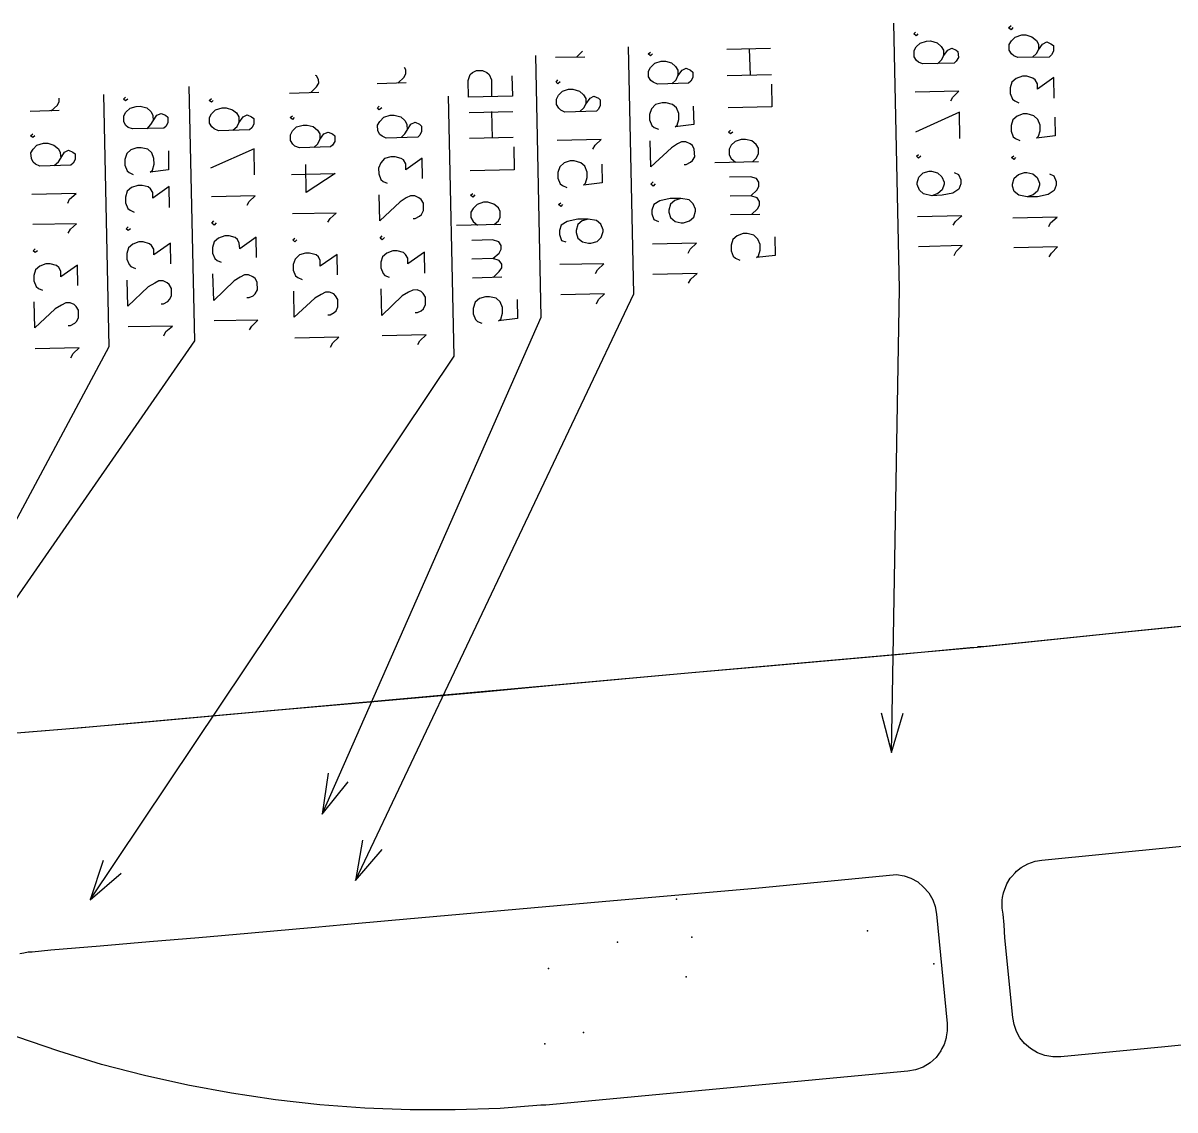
# Model space of a CAD drawing. Header units: metres. Extents: x 131 to 658, y 22 to 173.
# Drawn here: x 542.35 to 569.84, y 135.24 to 161.17 of the extents above; entities that cross this region are included whole.
import ezdxf

# ---------------------------------------------------------------- set-up
doc = ezdxf.new("R2010")
doc.units = ezdxf.units.M
for name, color, linetype in [('BOUNDARY', 7, 'Continuous'), ('ELECTR_CABLE', 7, 'Continuous'), ('GRASS', 7, 'Continuous'), ('SIDEWALK_PATH', 7, 'Continuous'), ('TREE', 7, 'Continuous')]:
    doc.layers.add(name, color=color, linetype=linetype)

msp = doc.modelspace()

# ---------------------------------------------------------------- linework, layer by layer
at = {"layer": 'BOUNDARY'}
msp.add_lwpolyline([(540.057, 144.066), (543.375, 144.332), (545.04, 144.476), (548.358, 144.776), (550.011, 144.92), (553.329, 145.22), (554.993, 145.375), (558.311, 145.675), (559.965, 145.819), (563.283, 146.118), (564.947, 146.274), (565.125, 146.285), (565.125, 146.285), (568.265, 146.607), (569.919, 146.773)], dxfattribs=at)
at = {"layer": 'ELECTR_CABLE'}
for points in [[(562.828, 144.72), (563.072, 143.766), (563.261, 154.829), (563.128, 161.169)], [(565.968, 161.066), (565.924, 161.01), (565.924, 161.01), (565.868, 161.055), (565.868, 161.055), (565.924, 161.11)], [(563.704, 160.91), (563.66, 160.866), (563.66, 160.866), (563.605, 160.91), (563.605, 160.91), (563.649, 160.955)], [(566.434, 160.356), (566.534, 160.444), (566.534, 160.444), (566.579, 160.533), (566.579, 160.533), (566.678, 160.666), (566.678, 160.666), (566.778, 160.722), (566.778, 160.722), (566.878, 160.677), (566.878, 160.677), (566.934, 160.633), (566.934, 160.633), (566.934, 160.5), (566.934, 160.5), (566.889, 160.411), (566.889, 160.411), (566.834, 160.356), (566.834, 160.356), (566.09, 160.345), (566.09, 160.345), (565.99, 160.389), (565.99, 160.389), (565.935, 160.433), (565.935, 160.433), (565.879, 160.522), (565.879, 160.522), (565.879, 160.655), (565.879, 160.655), (565.935, 160.744), (565.935, 160.744), (566.024, 160.833), (566.024, 160.833), (566.179, 160.888), (566.179, 160.888), (566.279, 160.888), (566.279, 160.888), (566.423, 160.844), (566.423, 160.844), (566.534, 160.755), (566.534, 160.755), (566.579, 160.666), (566.579, 160.666), (566.579, 160.533)], [(550.455, 141.68), (550.288, 140.714), (556.924, 154.707), (556.799, 160.599)], [(555.559, 160.356), (555.704, 160.5), (555.704, 160.5)], [(559.144, 160.544), (560.187, 160.566)], [(559.71, 159.923), (559.687, 160.555)], [(564.171, 160.2), (564.27, 160.3), (564.27, 160.3), (564.315, 160.389), (564.315, 160.389), (564.415, 160.522), (564.415, 160.522), (564.515, 160.566), (564.515, 160.566), (564.614, 160.522), (564.614, 160.522), (564.659, 160.489), (564.659, 160.489), (564.67, 160.345), (564.67, 160.345), (564.614, 160.256), (564.614, 160.256), (564.57, 160.211), (564.57, 160.211), (563.815, 160.2), (563.815, 160.2), (563.716, 160.234), (563.716, 160.234), (563.671, 160.278), (563.671, 160.278), (563.616, 160.367), (563.616, 160.367), (563.616, 160.511), (563.616, 160.511), (563.66, 160.6), (563.66, 160.6), (563.76, 160.689), (563.76, 160.689), (563.904, 160.733), (563.904, 160.733), (564.004, 160.744), (564.004, 160.744), (564.159, 160.7), (564.159, 160.7), (564.259, 160.611), (564.259, 160.611), (564.315, 160.522), (564.315, 160.522), (564.315, 160.389)], [(549.634, 143.278), (549.489, 142.301), (554.716, 154.153), (554.587, 160.399)], [(555.759, 160.356), (555.06, 160.345)], [(557.368, 160.433), (557.324, 160.389), (557.324, 160.389), (557.268, 160.433), (557.268, 160.433), (557.324, 160.478)], [(557.834, 159.723), (557.934, 159.812), (557.934, 159.812), (557.979, 159.912), (557.979, 159.912), (558.078, 160.045), (558.078, 160.045), (558.178, 160.089), (558.178, 160.089), (558.278, 160.045), (558.278, 160.045), (558.334, 160.001), (558.334, 160.001), (558.334, 159.867), (558.334, 159.867), (558.289, 159.779), (558.289, 159.779), (558.234, 159.734), (558.234, 159.734), (557.49, 159.712), (557.49, 159.712), (557.39, 159.756), (557.39, 159.756), (557.335, 159.801), (557.335, 159.801), (557.279, 159.89), (557.279, 159.89), (557.279, 160.023), (557.279, 160.023), (557.324, 160.112), (557.324, 160.112), (557.424, 160.211), (557.424, 160.211), (557.579, 160.256), (557.579, 160.256), (557.679, 160.256), (557.679, 160.256), (557.823, 160.222), (557.823, 160.222), (557.923, 160.134), (557.923, 160.134), (557.979, 160.045), (557.979, 160.045), (557.979, 159.912)], [(551.298, 159.734), (551.443, 159.878), (551.487, 159.967), (551.487, 160.056), (551.452, 160.111)], [(554.017, 159.912), (554.028, 159.423), (554.028, 159.423), (552.985, 159.401), (552.985, 159.401), (552.974, 159.801), (552.974, 159.801), (553.018, 159.945), (553.018, 159.945), (553.074, 159.989), (553.074, 159.989), (553.174, 160.034), (553.174, 160.034), (553.318, 160.034), (553.318, 160.034), (553.418, 159.989), (553.418, 159.989), (553.473, 159.945), (553.473, 159.945), (553.529, 159.812), (553.529, 159.812), (553.529, 159.412)], [(549.212, 159.501), (549.356, 159.645), (549.412, 159.734), (549.401, 159.823), (549.356, 159.912), (549.329, 159.919)], [(551.498, 159.745), (550.799, 159.723)], [(555.171, 159.768), (555.116, 159.723), (555.116, 159.723), (555.071, 159.756), (555.071, 159.756), (555.116, 159.812)], [(560.209, 159.934), (559.155, 159.912)], [(560.209, 159.712), (560.22, 159.168), (560.22, 159.168), (559.177, 159.146)], [(566.956, 159.379), (566.945, 159.867), (566.945, 159.867), (566.556, 159.59), (566.556, 159.59), (566.556, 159.723), (566.556, 159.723), (566.501, 159.812), (566.501, 159.812), (566.445, 159.856), (566.445, 159.856), (566.301, 159.901), (566.301, 159.901), (566.201, 159.901), (566.201, 159.901), (566.046, 159.845), (566.046, 159.845), (565.946, 159.756), (565.946, 159.756), (565.902, 159.623), (565.902, 159.623), (565.902, 159.49), (565.902, 159.49), (565.957, 159.357), (565.957, 159.357), (566.013, 159.313), (566.013, 159.313), (566.112, 159.268)], [(538.115, 142.024), (537.794, 141.103), (546.449, 153.587), (546.321, 159.653)], [(538.015, 142.057), (537.794, 141.103), (544.407, 153.453), (544.278, 159.468)], [(544.263, 141.192), (543.952, 140.259), (543.952, 140.259), (552.641, 153.22), (552.641, 153.22), (552.508, 159.423)], [(544.851, 159.357), (544.796, 159.313), (544.796, 159.313), (544.751, 159.357), (544.751, 159.357), (544.796, 159.401)], [(549.412, 159.512), (548.713, 159.49)], [(555.637, 159.057), (555.737, 159.146), (555.737, 159.146), (555.781, 159.235), (555.781, 159.235), (555.881, 159.379), (555.881, 159.379), (555.97, 159.423), (555.97, 159.423), (556.081, 159.379), (556.081, 159.379), (556.125, 159.335), (556.125, 159.335), (556.125, 159.202), (556.125, 159.202), (556.081, 159.113), (556.081, 159.113), (556.037, 159.068), (556.037, 159.068), (555.282, 159.046), (555.282, 159.046), (555.182, 159.091), (555.182, 159.091), (555.138, 159.135), (555.138, 159.135), (555.082, 159.224), (555.082, 159.224), (555.082, 159.357), (555.082, 159.357), (555.127, 159.446), (555.127, 159.446), (555.227, 159.546), (555.227, 159.546), (555.371, 159.59), (555.371, 159.59), (555.471, 159.59), (555.471, 159.59), (555.626, 159.546), (555.626, 159.546), (555.726, 159.457), (555.726, 159.457), (555.781, 159.368), (555.781, 159.368), (555.781, 159.235)], [(564.492, 159.313), (564.537, 159.401), (564.537, 159.401), (564.681, 159.546), (564.681, 159.546), (563.638, 159.523)], [(543.02, 159.068), (543.175, 159.213), (543.22, 159.301), (543.22, 159.375)], [(545.317, 158.647), (545.406, 158.747), (545.406, 158.747), (545.461, 158.835), (545.461, 158.835), (545.55, 158.969), (545.55, 158.969), (545.65, 159.013), (545.65, 159.013), (545.75, 158.969), (545.75, 158.969), (545.805, 158.924), (545.805, 158.924), (545.805, 158.791), (545.805, 158.791), (545.761, 158.702), (545.761, 158.702), (545.717, 158.658), (545.717, 158.658), (544.962, 158.647), (544.962, 158.647), (544.862, 158.68), (544.862, 158.68), (544.807, 158.724), (544.807, 158.724), (544.762, 158.813), (544.762, 158.813), (544.762, 158.957), (544.762, 158.957), (544.807, 159.046), (544.807, 159.046), (544.907, 159.135), (544.907, 159.135), (545.051, 159.179), (545.051, 159.179), (545.151, 159.19), (545.151, 159.19), (545.306, 159.146), (545.306, 159.146), (545.406, 159.057), (545.406, 159.057), (545.45, 158.969), (545.45, 158.969), (545.461, 158.835)], [(546.893, 159.324), (546.848, 159.279), (546.848, 159.279), (546.793, 159.324), (546.793, 159.324), (546.848, 159.368)], [(547.359, 158.613), (547.459, 158.702), (547.459, 158.702), (547.503, 158.791), (547.503, 158.791), (547.603, 158.935), (547.603, 158.935), (547.703, 158.98), (547.703, 158.98), (547.803, 158.935), (547.803, 158.935), (547.858, 158.891), (547.858, 158.891), (547.858, 158.758), (547.858, 158.758), (547.814, 158.669), (547.814, 158.669), (547.758, 158.625), (547.758, 158.625), (547.015, 158.602), (547.015, 158.602), (546.915, 158.647), (546.915, 158.647), (546.86, 158.691), (546.86, 158.691), (546.804, 158.78), (546.804, 158.78), (546.804, 158.913), (546.804, 158.913), (546.848, 159.002), (546.848, 159.002), (546.948, 159.102), (546.948, 159.102), (547.104, 159.146), (547.104, 159.146), (547.204, 159.146), (547.204, 159.146), (547.348, 159.102), (547.348, 159.102), (547.448, 159.024), (547.448, 159.024), (547.503, 158.935), (547.503, 158.935), (547.503, 158.791)], [(550.91, 159.146), (550.854, 159.102), (550.854, 159.102), (550.81, 159.146), (550.81, 159.146), (550.854, 159.19)], [(558.345, 159.19), (558.356, 158.747), (558.356, 158.747), (557.912, 158.691), (557.912, 158.691), (557.956, 158.736), (557.956, 158.736), (558.001, 158.869), (558.001, 158.869), (558.001, 159.013), (558.001, 159.013), (557.945, 159.146), (557.945, 159.146), (557.845, 159.224), (557.845, 159.224), (557.701, 159.268), (557.701, 159.268), (557.601, 159.268), (557.601, 159.268), (557.446, 159.224), (557.446, 159.224), (557.346, 159.124), (557.346, 159.124), (557.302, 158.991), (557.302, 158.991), (557.302, 158.858), (557.302, 158.858), (557.357, 158.724), (557.357, 158.724), (557.413, 158.68), (557.413, 158.68), (557.512, 158.636)], [(543.22, 159.08), (542.521, 159.057)], [(548.824, 158.913), (548.779, 158.869), (548.779, 158.869), (548.724, 158.913), (548.724, 158.913), (548.779, 158.957)], [(551.376, 158.436), (551.465, 158.525), (551.465, 158.525), (551.52, 158.613), (551.52, 158.613), (551.609, 158.758), (551.609, 158.758), (551.709, 158.802), (551.709, 158.802), (551.809, 158.758), (551.809, 158.758), (551.864, 158.713), (551.864, 158.713), (551.864, 158.58), (551.864, 158.58), (551.82, 158.491), (551.82, 158.491), (551.775, 158.447), (551.775, 158.447), (551.021, 158.425), (551.021, 158.425), (550.921, 158.469), (550.921, 158.469), (550.866, 158.514), (550.866, 158.514), (550.821, 158.602), (550.821, 158.602), (550.81, 158.736), (550.81, 158.736), (550.866, 158.824), (550.866, 158.824), (550.965, 158.924), (550.965, 158.924), (551.11, 158.969), (551.11, 158.969), (551.209, 158.969), (551.209, 158.969), (551.365, 158.935), (551.365, 158.935), (551.465, 158.846), (551.465, 158.846), (551.509, 158.758), (551.509, 158.758), (551.52, 158.613)], [(552.996, 159.035), (554.039, 159.057)], [(553.551, 158.425), (553.54, 159.057)], [(564.703, 158.414), (564.692, 159.046), (564.692, 159.046), (563.649, 158.569)], [(566.967, 158.924), (566.978, 158.48), (566.978, 158.48), (566.534, 158.425), (566.534, 158.425), (566.579, 158.469), (566.579, 158.469), (566.623, 158.602), (566.623, 158.602), (566.623, 158.736), (566.623, 158.736), (566.567, 158.869), (566.567, 158.869), (566.468, 158.957), (566.468, 158.957), (566.312, 159.002), (566.312, 159.002), (566.212, 159.002), (566.212, 159.002), (566.068, 158.946), (566.068, 158.946), (565.968, 158.858), (565.968, 158.858), (565.924, 158.724), (565.924, 158.724), (565.924, 158.591), (565.924, 158.591), (565.979, 158.458), (565.979, 158.458), (566.035, 158.414), (566.035, 158.414), (566.135, 158.369)], [(549.29, 158.203), (549.39, 158.292), (549.39, 158.292), (549.434, 158.392), (549.434, 158.392), (549.534, 158.525), (549.534, 158.525), (549.634, 158.569), (549.634, 158.569), (549.734, 158.525), (549.734, 158.525), (549.789, 158.48), (549.789, 158.48), (549.789, 158.347), (549.789, 158.347), (549.734, 158.258), (549.734, 158.258), (549.689, 158.214), (549.689, 158.214), (548.946, 158.192), (548.946, 158.192), (548.835, 158.236), (548.835, 158.236), (548.79, 158.281), (548.79, 158.281), (548.735, 158.369), (548.735, 158.369), (548.735, 158.502), (548.735, 158.502), (548.779, 158.602), (548.779, 158.602), (548.879, 158.691), (548.879, 158.691), (549.035, 158.736), (549.035, 158.736), (549.134, 158.736), (549.134, 158.736), (549.279, 158.702), (549.279, 158.702), (549.379, 158.613), (549.379, 158.613), (549.434, 158.525), (549.434, 158.525), (549.434, 158.392)], [(559.288, 158.569), (559.232, 158.525), (559.232, 158.525), (559.188, 158.569), (559.188, 158.569), (559.232, 158.613)], [(542.632, 158.48), (542.587, 158.436), (542.587, 158.436), (542.532, 158.48), (542.532, 158.48), (542.587, 158.525)], [(543.098, 157.77), (543.198, 157.859), (543.198, 157.859), (543.253, 157.948), (543.253, 157.948), (543.342, 158.092), (543.342, 158.092), (543.442, 158.136), (543.442, 158.136), (543.542, 158.092), (543.542, 158.092), (543.597, 158.047), (543.597, 158.047), (543.597, 157.914), (543.597, 157.914), (543.553, 157.826), (543.553, 157.826), (543.497, 157.781), (543.497, 157.781), (542.754, 157.759), (542.754, 157.759), (542.654, 157.803), (542.654, 157.803), (542.598, 157.848), (542.598, 157.848), (542.554, 157.937), (542.554, 157.937), (542.543, 158.07), (542.543, 158.07), (542.598, 158.158), (542.598, 158.158), (542.687, 158.258), (542.687, 158.258), (542.843, 158.303), (542.843, 158.303), (542.942, 158.303), (542.942, 158.303), (543.087, 158.258), (543.087, 158.258), (543.198, 158.17), (543.198, 158.17), (543.242, 158.081), (543.242, 158.081), (543.253, 157.948)], [(554.05, 158.436), (553.007, 158.414)], [(555.948, 158.158), (556.003, 158.258), (556.003, 158.258), (556.148, 158.392), (556.148, 158.392), (555.093, 158.369)], [(558.123, 157.792), (558.178, 157.792), (558.178, 157.792), (558.278, 157.848), (558.278, 157.848), (558.323, 157.892), (558.323, 157.892), (558.378, 157.981), (558.378, 157.981), (558.367, 158.158), (558.367, 158.158), (558.323, 158.247), (558.323, 158.247), (558.267, 158.292), (558.267, 158.292), (558.167, 158.336), (558.167, 158.336), (558.067, 158.336), (558.067, 158.336), (557.967, 158.292), (557.967, 158.292), (557.823, 158.192), (557.823, 158.192), (557.335, 157.737), (557.335, 157.737), (557.313, 158.358)], [(559.754, 157.859), (559.843, 157.948), (559.843, 157.948), (559.898, 158.047), (559.898, 158.047), (559.898, 158.181), (559.898, 158.181), (559.843, 158.269), (559.843, 158.269), (559.743, 158.358), (559.743, 158.358), (559.588, 158.392), (559.588, 158.392), (559.488, 158.392), (559.488, 158.392), (559.343, 158.347), (559.343, 158.347), (559.244, 158.258), (559.244, 158.258), (559.199, 158.158), (559.199, 158.158), (559.199, 158.025), (559.199, 158.025), (559.244, 157.937), (559.244, 157.937), (559.355, 157.848)], [(545.828, 158.125), (545.828, 157.67), (545.828, 157.67), (545.384, 157.615), (545.384, 157.615), (545.439, 157.659), (545.439, 157.659), (545.484, 157.803), (545.484, 157.803), (545.472, 157.937), (545.472, 157.937), (545.428, 158.07), (545.428, 158.07), (545.328, 158.158), (545.328, 158.158), (545.173, 158.192), (545.173, 158.192), (545.073, 158.192), (545.073, 158.192), (544.929, 158.147), (544.929, 158.147), (544.829, 158.059), (544.829, 158.059), (544.784, 157.914), (544.784, 157.914), (544.784, 157.781), (544.784, 157.781), (544.84, 157.648), (544.84, 157.648), (544.884, 157.604), (544.884, 157.604), (544.984, 157.559)], [(547.88, 157.548), (547.869, 158.17), (547.869, 158.17), (546.826, 157.704)], [(554.061, 158.214), (554.072, 157.67), (554.072, 157.67), (553.018, 157.648)], [(563.771, 157.992), (563.716, 157.948), (563.716, 157.948), (563.671, 157.992), (563.671, 157.992), (563.716, 158.036)], [(548.757, 157.559), (549.8, 157.581), (549.8, 157.581), (549.112, 157.126), (549.112, 157.126), (549.101, 157.792)], [(551.886, 157.459), (551.875, 157.948), (551.875, 157.948), (551.487, 157.67), (551.487, 157.67), (551.487, 157.814), (551.487, 157.814), (551.431, 157.903), (551.431, 157.903), (551.376, 157.937), (551.376, 157.937), (551.232, 157.981), (551.232, 157.981), (551.132, 157.981), (551.132, 157.981), (550.976, 157.937), (550.976, 157.937), (550.888, 157.837), (550.888, 157.837), (550.832, 157.704), (550.832, 157.704), (550.843, 157.57), (550.843, 157.57), (550.888, 157.437), (550.888, 157.437), (550.943, 157.393), (550.943, 157.393), (551.043, 157.348)], [(556.159, 157.803), (556.17, 157.36), (556.17, 157.36), (555.726, 157.304), (555.726, 157.304), (555.77, 157.348), (555.77, 157.348), (555.815, 157.482), (555.815, 157.482), (555.815, 157.615), (555.815, 157.615), (555.759, 157.759), (555.759, 157.759), (555.659, 157.837), (555.659, 157.837), (555.504, 157.881), (555.504, 157.881), (555.404, 157.881), (555.404, 157.881), (555.26, 157.837), (555.26, 157.837), (555.16, 157.737), (555.16, 157.737), (555.116, 157.604), (555.116, 157.604), (555.116, 157.47), (555.116, 157.47), (555.171, 157.337), (555.171, 157.337), (555.227, 157.293), (555.227, 157.293), (555.326, 157.249)], [(559.898, 157.859), (558.855, 157.837)], [(566.035, 157.959), (565.99, 157.914), (565.99, 157.914), (565.935, 157.959), (565.935, 157.959), (565.99, 158.003)], [(559.721, 157.049), (559.865, 157.193), (559.865, 157.193), (559.909, 157.282), (559.909, 157.282), (559.909, 157.371), (559.909, 157.371), (559.854, 157.459), (559.854, 157.459), (559.71, 157.504), (559.71, 157.504), (559.21, 157.493)], [(564.57, 157.604), (564.67, 157.559), (564.67, 157.559), (564.725, 157.426), (564.725, 157.426), (564.725, 157.337), (564.725, 157.337), (564.681, 157.204), (564.681, 157.204), (564.537, 157.115), (564.537, 157.115), (564.281, 157.06), (564.281, 157.06), (564.037, 157.049), (564.037, 157.049), (563.838, 157.093), (563.838, 157.093), (563.738, 157.182), (563.738, 157.182), (563.682, 157.315), (563.682, 157.315), (563.682, 157.36), (563.682, 157.36), (563.727, 157.493), (563.727, 157.493), (563.827, 157.593), (563.827, 157.593), (563.971, 157.637), (563.971, 157.637), (564.026, 157.637), (564.026, 157.637), (564.171, 157.593), (564.171, 157.593), (564.27, 157.504), (564.27, 157.504), (564.326, 157.371), (564.326, 157.371), (564.326, 157.326), (564.326, 157.326), (564.281, 157.193), (564.281, 157.193), (564.182, 157.104), (564.182, 157.104), (564.037, 157.049)], [(566.845, 157.57), (566.945, 157.526), (566.945, 157.526), (567, 157.393), (567, 157.393), (567, 157.304), (567, 157.304), (566.956, 157.171), (566.956, 157.171), (566.812, 157.082), (566.812, 157.082), (566.556, 157.027), (566.556, 157.027), (566.312, 157.027), (566.312, 157.027), (566.112, 157.06), (566.112, 157.06), (566.001, 157.149), (566.001, 157.149), (565.957, 157.282), (565.957, 157.282), (565.957, 157.326), (565.957, 157.326), (566.001, 157.47), (566.001, 157.47), (566.101, 157.559), (566.101, 157.559), (566.246, 157.604), (566.246, 157.604), (566.301, 157.604), (566.301, 157.604), (566.445, 157.57), (566.445, 157.57), (566.545, 157.482), (566.545, 157.482), (566.601, 157.348), (566.601, 157.348), (566.601, 157.304), (566.601, 157.304), (566.556, 157.16), (566.556, 157.16), (566.456, 157.071), (566.456, 157.071), (566.312, 157.027)], [(545.85, 156.771), (545.839, 157.271), (545.839, 157.271), (545.45, 156.993), (545.45, 156.993), (545.45, 157.126), (545.45, 157.126), (545.395, 157.215), (545.395, 157.215), (545.339, 157.26), (545.339, 157.26), (545.195, 157.293), (545.195, 157.293), (545.095, 157.293), (545.095, 157.293), (544.94, 157.249), (544.94, 157.249), (544.84, 157.16), (544.84, 157.16), (544.796, 157.016), (544.796, 157.016), (544.796, 156.882), (544.796, 156.882), (544.851, 156.749), (544.851, 156.749), (544.907, 156.705), (544.907, 156.705), (545.006, 156.66)], [(557.435, 157.337), (557.39, 157.282), (557.39, 157.282), (557.335, 157.326), (557.335, 157.326), (557.39, 157.382)], [(543.42, 156.871), (543.464, 156.971), (543.464, 156.971), (543.619, 157.104), (543.619, 157.104), (542.565, 157.082)], [(547.703, 156.827), (547.747, 156.916), (547.747, 156.916), (547.892, 157.049), (547.892, 157.049), (546.848, 157.027)], [(551.664, 156.505), (551.709, 156.505), (551.709, 156.505), (551.809, 156.561), (551.809, 156.561), (551.864, 156.605), (551.864, 156.605), (551.909, 156.694), (551.909, 156.694), (551.909, 156.871), (551.909, 156.871), (551.853, 156.96), (551.853, 156.96), (551.798, 157.004), (551.798, 157.004), (551.698, 157.049), (551.698, 157.049), (551.598, 157.049), (551.598, 157.049), (551.498, 157.004), (551.498, 157.004), (551.354, 156.905), (551.354, 156.905), (550.866, 156.45), (550.866, 156.45), (550.854, 157.071)], [(553.129, 157.071), (553.085, 157.016), (553.085, 157.016), (553.029, 157.06), (553.029, 157.06), (553.085, 157.104)], [(558.045, 156.982), (557.901, 156.938), (557.901, 156.938), (557.801, 156.849), (557.801, 156.849), (557.757, 156.705), (557.757, 156.705), (557.757, 156.66), (557.757, 156.66), (557.801, 156.527), (557.801, 156.527), (557.912, 156.438), (557.912, 156.438), (558.056, 156.405), (558.056, 156.405), (558.112, 156.405), (558.112, 156.405), (558.256, 156.45), (558.256, 156.45), (558.356, 156.538), (558.356, 156.538), (558.4, 156.683), (558.4, 156.683), (558.4, 156.727), (558.4, 156.727), (558.345, 156.86), (558.345, 156.86), (558.245, 156.949), (558.245, 156.949), (558.045, 156.982), (558.045, 156.982), (557.79, 156.982), (557.79, 156.982), (557.546, 156.927), (557.546, 156.927), (557.401, 156.838), (557.401, 156.838), (557.357, 156.705), (557.357, 156.705), (557.357, 156.616), (557.357, 156.616), (557.401, 156.483), (557.401, 156.483), (557.512, 156.438)], [(559.732, 156.605), (559.876, 156.738), (559.876, 156.738), (559.92, 156.827), (559.92, 156.827), (559.92, 156.916), (559.92, 156.916), (559.865, 157.004), (559.865, 157.004), (559.721, 157.049), (559.721, 157.049), (559.221, 157.038)], [(553.595, 156.361), (553.695, 156.45), (553.695, 156.45), (553.74, 156.538), (553.74, 156.538), (553.74, 156.671), (553.74, 156.671), (553.695, 156.76), (553.695, 156.76), (553.584, 156.849), (553.584, 156.849), (553.44, 156.893), (553.44, 156.893), (553.34, 156.893), (553.34, 156.893), (553.185, 156.838), (553.185, 156.838), (553.096, 156.749), (553.096, 156.749), (553.04, 156.66), (553.04, 156.66), (553.04, 156.527), (553.04, 156.527), (553.096, 156.438), (553.096, 156.438), (553.196, 156.35)], [(555.227, 156.838), (555.182, 156.794), (555.182, 156.794), (555.127, 156.838), (555.127, 156.838), (555.182, 156.882)], [(543.431, 156.161), (543.486, 156.25), (543.486, 156.25), (543.63, 156.383), (543.63, 156.383), (542.587, 156.361)], [(546.959, 156.405), (546.915, 156.35), (546.915, 156.35), (546.86, 156.394), (546.86, 156.394), (546.904, 156.45)], [(549.623, 156.416), (549.678, 156.505), (549.678, 156.505), (549.822, 156.638), (549.822, 156.638), (548.779, 156.616)], [(555.837, 156.494), (555.693, 156.45), (555.693, 156.45), (555.593, 156.361), (555.593, 156.361), (555.548, 156.217), (555.548, 156.217), (555.548, 156.172), (555.548, 156.172), (555.593, 156.039), (555.593, 156.039), (555.704, 155.95), (555.704, 155.95), (555.848, 155.917), (555.848, 155.917), (555.903, 155.917), (555.903, 155.917), (556.048, 155.961), (556.048, 155.961), (556.148, 156.05), (556.148, 156.05), (556.192, 156.194), (556.192, 156.194), (556.192, 156.239), (556.192, 156.239), (556.136, 156.372), (556.136, 156.372), (556.037, 156.461), (556.037, 156.461), (555.837, 156.494), (555.837, 156.494), (555.593, 156.494), (555.593, 156.494), (555.338, 156.438), (555.338, 156.438), (555.193, 156.35), (555.193, 156.35), (555.149, 156.217), (555.149, 156.217), (555.149, 156.128), (555.149, 156.128), (555.204, 155.984), (555.204, 155.984), (555.304, 155.95)], [(559.932, 156.605), (559.232, 156.594)], [(564.548, 156.35), (564.603, 156.438), (564.603, 156.438), (564.748, 156.572), (564.748, 156.572), (563.693, 156.549)], [(566.823, 156.316), (566.867, 156.405), (566.867, 156.405), (567.022, 156.538), (567.022, 156.538), (565.968, 156.516)], [(544.918, 156.261), (544.862, 156.217), (544.862, 156.217), (544.818, 156.261), (544.818, 156.261), (544.862, 156.305)], [(547.925, 155.573), (547.914, 156.061), (547.914, 156.061), (547.525, 155.784), (547.525, 155.784), (547.514, 155.917), (547.514, 155.917), (547.47, 156.006), (547.47, 156.006), (547.414, 156.05), (547.414, 156.05), (547.27, 156.094), (547.27, 156.094), (547.17, 156.094), (547.17, 156.094), (547.015, 156.039), (547.015, 156.039), (546.915, 155.95), (546.915, 155.95), (546.871, 155.817), (546.871, 155.817), (546.871, 155.684), (546.871, 155.684), (546.926, 155.551), (546.926, 155.551), (546.982, 155.506), (546.982, 155.506), (547.081, 155.462)], [(550.976, 156.05), (550.921, 155.995), (550.921, 155.995), (550.877, 156.039), (550.877, 156.039), (550.921, 156.094)], [(553.751, 156.361), (552.696, 156.339)], [(560.287, 156.072), (560.298, 155.628), (560.298, 155.628), (559.854, 155.573), (559.854, 155.573), (559.898, 155.617), (559.898, 155.617), (559.943, 155.75), (559.943, 155.75), (559.943, 155.884), (559.943, 155.884), (559.887, 156.017), (559.887, 156.017), (559.787, 156.106), (559.787, 156.106), (559.632, 156.15), (559.632, 156.15), (559.532, 156.15), (559.532, 156.15), (559.388, 156.094), (559.388, 156.094), (559.288, 156.006), (559.288, 156.006), (559.244, 155.873), (559.244, 155.873), (559.244, 155.739), (559.244, 155.739), (559.299, 155.606), (559.299, 155.606), (559.355, 155.562), (559.355, 155.562), (559.454, 155.517)], [(545.883, 155.429), (545.872, 155.917), (545.872, 155.917), (545.472, 155.64), (545.472, 155.64), (545.472, 155.773), (545.472, 155.773), (545.417, 155.861), (545.417, 155.861), (545.373, 155.906), (545.373, 155.906), (545.217, 155.95), (545.217, 155.95), (545.117, 155.95), (545.117, 155.95), (544.973, 155.895), (544.973, 155.895), (544.873, 155.806), (544.873, 155.806), (544.829, 155.673), (544.829, 155.673), (544.829, 155.54), (544.829, 155.54), (544.884, 155.406), (544.884, 155.406), (544.929, 155.362), (544.929, 155.362), (545.04, 155.318)], [(548.89, 155.995), (548.835, 155.95), (548.835, 155.95), (548.79, 155.995), (548.79, 155.995), (548.835, 156.039)], [(553.562, 155.551), (553.717, 155.684), (553.717, 155.684), (553.762, 155.773), (553.762, 155.773), (553.762, 155.861), (553.762, 155.861), (553.706, 155.95), (553.706, 155.95), (553.551, 155.995), (553.551, 155.995), (553.063, 155.984)], [(558.223, 155.684), (558.267, 155.773), (558.267, 155.773), (558.422, 155.917), (558.422, 155.917), (557.368, 155.895)], [(564.57, 155.628), (564.614, 155.717), (564.614, 155.717), (564.759, 155.861), (564.759, 155.861), (563.716, 155.828)], [(566.834, 155.595), (566.889, 155.684), (566.889, 155.684), (567.033, 155.828), (567.033, 155.828), (565.99, 155.806)], [(542.698, 155.739), (542.643, 155.695), (542.643, 155.695), (542.598, 155.739), (542.598, 155.739), (542.643, 155.784)], [(549.856, 155.162), (549.845, 155.651), (549.845, 155.651), (549.445, 155.373), (549.445, 155.373), (549.445, 155.506), (549.445, 155.506), (549.401, 155.595), (549.401, 155.595), (549.345, 155.64), (549.345, 155.64), (549.19, 155.684), (549.19, 155.684), (549.09, 155.684), (549.09, 155.684), (548.946, 155.64), (548.946, 155.64), (548.846, 155.54), (548.846, 155.54), (548.801, 155.406), (548.801, 155.406), (548.801, 155.273), (548.801, 155.273), (548.857, 155.14), (548.857, 155.14), (548.912, 155.096), (548.912, 155.096), (549.012, 155.051)], [(551.942, 155.207), (551.931, 155.706), (551.931, 155.706), (551.531, 155.429), (551.531, 155.429), (551.531, 155.562), (551.531, 155.562), (551.476, 155.651), (551.476, 155.651), (551.431, 155.695), (551.431, 155.695), (551.276, 155.739), (551.276, 155.739), (551.176, 155.739), (551.176, 155.739), (551.032, 155.684), (551.032, 155.684), (550.932, 155.595), (550.932, 155.595), (550.888, 155.462), (550.888, 155.462), (550.888, 155.329), (550.888, 155.329), (550.943, 155.196), (550.943, 155.196), (550.988, 155.151), (550.988, 155.151), (551.087, 155.107)], [(553.573, 155.096), (553.717, 155.24), (553.717, 155.24), (553.773, 155.329), (553.773, 155.329), (553.773, 155.418), (553.773, 155.418), (553.717, 155.506), (553.717, 155.506), (553.562, 155.551), (553.562, 155.551), (553.063, 155.54)], [(543.664, 154.907), (543.653, 155.395), (543.653, 155.395), (543.253, 155.118), (543.253, 155.118), (543.253, 155.251), (543.253, 155.251), (543.209, 155.34), (543.209, 155.34), (543.153, 155.384), (543.153, 155.384), (542.998, 155.429), (542.998, 155.429), (542.898, 155.429), (542.898, 155.429), (542.754, 155.373), (542.754, 155.373), (542.654, 155.284), (542.654, 155.284), (542.61, 155.151), (542.61, 155.151), (542.61, 155.018), (542.61, 155.018), (542.665, 154.885), (542.665, 154.885), (542.72, 154.841), (542.72, 154.841), (542.82, 154.796)], [(556.014, 155.196), (556.059, 155.284), (556.059, 155.284), (556.214, 155.429), (556.214, 155.429), (555.16, 155.406)], [(545.65, 154.474), (545.706, 154.474), (545.706, 154.474), (545.805, 154.53), (545.805, 154.53), (545.85, 154.574), (545.85, 154.574), (545.894, 154.663), (545.894, 154.663), (545.894, 154.841), (545.894, 154.841), (545.839, 154.929), (545.839, 154.929), (545.794, 154.974), (545.794, 154.974), (545.694, 155.018), (545.694, 155.018), (545.595, 155.018), (545.595, 155.018), (545.495, 154.963), (545.495, 154.963), (545.339, 154.874), (545.339, 154.874), (544.851, 154.419), (544.851, 154.419), (544.84, 155.04)], [(547.692, 154.619), (547.747, 154.619), (547.747, 154.619), (547.847, 154.663), (547.847, 154.663), (547.892, 154.707), (547.892, 154.707), (547.947, 154.807), (547.947, 154.807), (547.936, 154.985), (547.936, 154.985), (547.892, 155.074), (547.892, 155.074), (547.836, 155.118), (547.836, 155.118), (547.736, 155.162), (547.736, 155.162), (547.636, 155.162), (547.636, 155.162), (547.536, 155.107), (547.536, 155.107), (547.392, 155.018), (547.392, 155.018), (546.904, 154.552), (546.904, 154.552), (546.882, 155.185)], [(553.773, 155.107), (553.074, 155.085)], [(558.234, 154.963), (558.289, 155.062), (558.289, 155.062), (558.434, 155.196), (558.434, 155.196), (557.379, 155.173)], [(549.623, 154.208), (549.678, 154.208), (549.678, 154.208), (549.778, 154.264), (549.778, 154.264), (549.822, 154.308), (549.822, 154.308), (549.867, 154.397), (549.867, 154.397), (549.867, 154.574), (549.867, 154.574), (549.811, 154.663), (549.811, 154.663), (549.767, 154.707), (549.767, 154.707), (549.667, 154.752), (549.667, 154.752), (549.567, 154.752), (549.567, 154.752), (549.467, 154.696), (549.467, 154.696), (549.312, 154.608), (549.312, 154.608), (548.824, 154.153), (548.824, 154.153), (548.813, 154.774)], [(551.709, 154.264), (551.764, 154.264), (551.764, 154.264), (551.853, 154.308), (551.853, 154.308), (551.909, 154.352), (551.909, 154.352), (551.953, 154.452), (551.953, 154.452), (551.953, 154.63), (551.953, 154.63), (551.897, 154.718), (551.897, 154.718), (551.853, 154.763), (551.853, 154.763), (551.753, 154.807), (551.753, 154.807), (551.653, 154.796), (551.653, 154.796), (551.554, 154.752), (551.554, 154.752), (551.398, 154.663), (551.398, 154.663), (550.91, 154.197), (550.91, 154.197), (550.899, 154.829)], [(543.431, 153.953), (543.486, 153.953), (543.486, 153.953), (543.586, 154.008), (543.586, 154.008), (543.63, 154.053), (543.63, 154.053), (543.675, 154.141), (543.675, 154.141), (543.675, 154.319), (543.675, 154.319), (543.619, 154.408), (543.619, 154.408), (543.575, 154.452), (543.575, 154.452), (543.475, 154.497), (543.475, 154.497), (543.375, 154.497), (543.375, 154.497), (543.275, 154.441), (543.275, 154.441), (543.12, 154.352), (543.12, 154.352), (542.632, 153.897), (542.632, 153.897), (542.621, 154.519)], [(554.139, 154.574), (554.15, 154.119), (554.15, 154.119), (553.695, 154.064), (553.695, 154.064), (553.751, 154.108), (553.751, 154.108), (553.795, 154.252), (553.795, 154.252), (553.795, 154.386), (553.795, 154.386), (553.74, 154.519), (553.74, 154.519), (553.64, 154.608), (553.64, 154.608), (553.484, 154.641), (553.484, 154.641), (553.384, 154.641), (553.384, 154.641), (553.24, 154.596), (553.24, 154.596), (553.14, 154.508), (553.14, 154.508), (553.096, 154.363), (553.096, 154.363), (553.096, 154.23), (553.096, 154.23), (553.151, 154.097), (553.151, 154.097), (553.196, 154.053), (553.196, 154.053), (553.296, 154.008)], [(556.037, 154.474), (556.081, 154.574), (556.081, 154.574), (556.225, 154.707), (556.225, 154.707), (555.182, 154.685)], [(545.717, 153.709), (545.761, 153.809), (545.761, 153.809), (545.916, 153.942), (545.916, 153.942), (544.862, 153.92)], [(547.758, 153.853), (547.814, 153.942), (547.814, 153.942), (547.958, 154.086), (547.958, 154.086), (546.915, 154.064)], [(549.689, 153.442), (549.745, 153.542), (549.745, 153.542), (549.889, 153.675), (549.889, 153.675), (548.835, 153.653)], [(551.775, 153.498), (551.82, 153.587), (551.82, 153.587), (551.975, 153.731), (551.975, 153.731), (550.921, 153.709)], [(543.497, 153.187), (543.553, 153.287), (543.553, 153.287), (543.697, 153.42), (543.697, 153.42), (542.643, 153.398)], [(563.072, 143.766), (563.349, 144.709)], [(549.489, 142.301), (550.111, 143.067)], [(550.288, 140.714), (550.921, 141.458)], [(543.952, 140.259), (544.696, 140.892)]]:
    msp.add_lwpolyline(points, dxfattribs=at)
at = {"layer": 'GRASS'}
for points in [[(575.045, 137.297), (569.597, 136.753), (567.111, 136.509), (566.923, 136.509), (566.734, 136.542), (566.556, 136.609), (566.39, 136.708), (566.246, 136.83), (566.135, 136.964), (566.057, 137.119), (566.001, 137.285), (565.968, 137.452), (565.78, 139.349), (565.757, 139.66), (565.735, 139.915), (565.713, 140.06), (565.713, 140.126), (565.713, 140.248), (565.724, 140.315), (565.746, 140.426), (565.824, 140.637), (565.902, 140.77), (565.935, 140.803), (566.024, 140.903), (566.057, 140.936), (566.168, 141.025), (566.323, 141.114), (566.501, 141.18), (566.656, 141.203), (574.568, 141.99)], [(542.277, 138.972), (542.376, 138.994), (542.476, 139.017), (542.576, 139.017), (542.798, 139.039), (543.02, 139.061), (544.196, 139.161), (545.373, 139.261), (546.549, 139.361), (547.714, 139.46), (548.868, 139.56), (549.323, 139.605), (550.011, 139.671), (551.154, 139.771), (556.17, 140.215), (556.625, 140.259), (559.832, 140.537), (563.194, 140.859), (563.372, 140.825), (563.538, 140.77), (563.704, 140.681), (563.838, 140.559), (563.96, 140.426), (564.06, 140.259), (564.115, 140.093), (564.148, 139.915), (564.404, 137.308), (564.404, 137.13), (564.381, 136.986), (564.381, 136.964), (564.326, 136.808), (564.27, 136.708), (564.248, 136.653), (564.137, 136.498), (563.993, 136.364), (563.827, 136.265), (563.649, 136.198), (563.46, 136.165), (554.827, 135.355), (554.705, 135.355), (553.74, 135.277), (552.663, 135.244), (551.587, 135.244), (550.51, 135.288), (549.434, 135.366), (548.38, 135.488), (547.747, 135.577), (547.326, 135.643), (546.283, 135.832), (545.251, 136.065), (544.23, 136.331), (543.209, 136.642), (542.21, 136.986)]]:
    msp.add_lwpolyline(points, dxfattribs=at)
at = {"layer": 'SIDEWALK_PATH'}
msp.add_lwpolyline([(508.631, 141.691), (517.42, 142.301), (521.836, 142.601), (526.22, 142.956), (527.507, 143.056), (528.805, 143.156), (530.126, 143.267), (531.457, 143.378), (532.811, 143.477), (534.176, 143.588), (535.552, 143.699), (536.939, 143.81), (538.326, 143.921), (539.735, 144.032), (541.134, 144.154), (542.099, 144.232), (543.764, 144.365), (558.311, 145.675), (565.125, 146.285), (565.136, 146.296), (565.325, 146.307), (569.031, 146.684), (576.91, 147.483)], dxfattribs=at)
at = {"layer": 'TREE'}
for p in [(557.943, 140.27), (558.306, 139.367), (562.498, 139.514), (556.535, 139.248), (554.891, 138.621), (564.08, 138.728), (558.176, 138.417), (555.729, 137.09), (554.801, 136.82)]:
    msp.add_point(p, dxfattribs=at)

doc.saveas('drawing.dxf')
